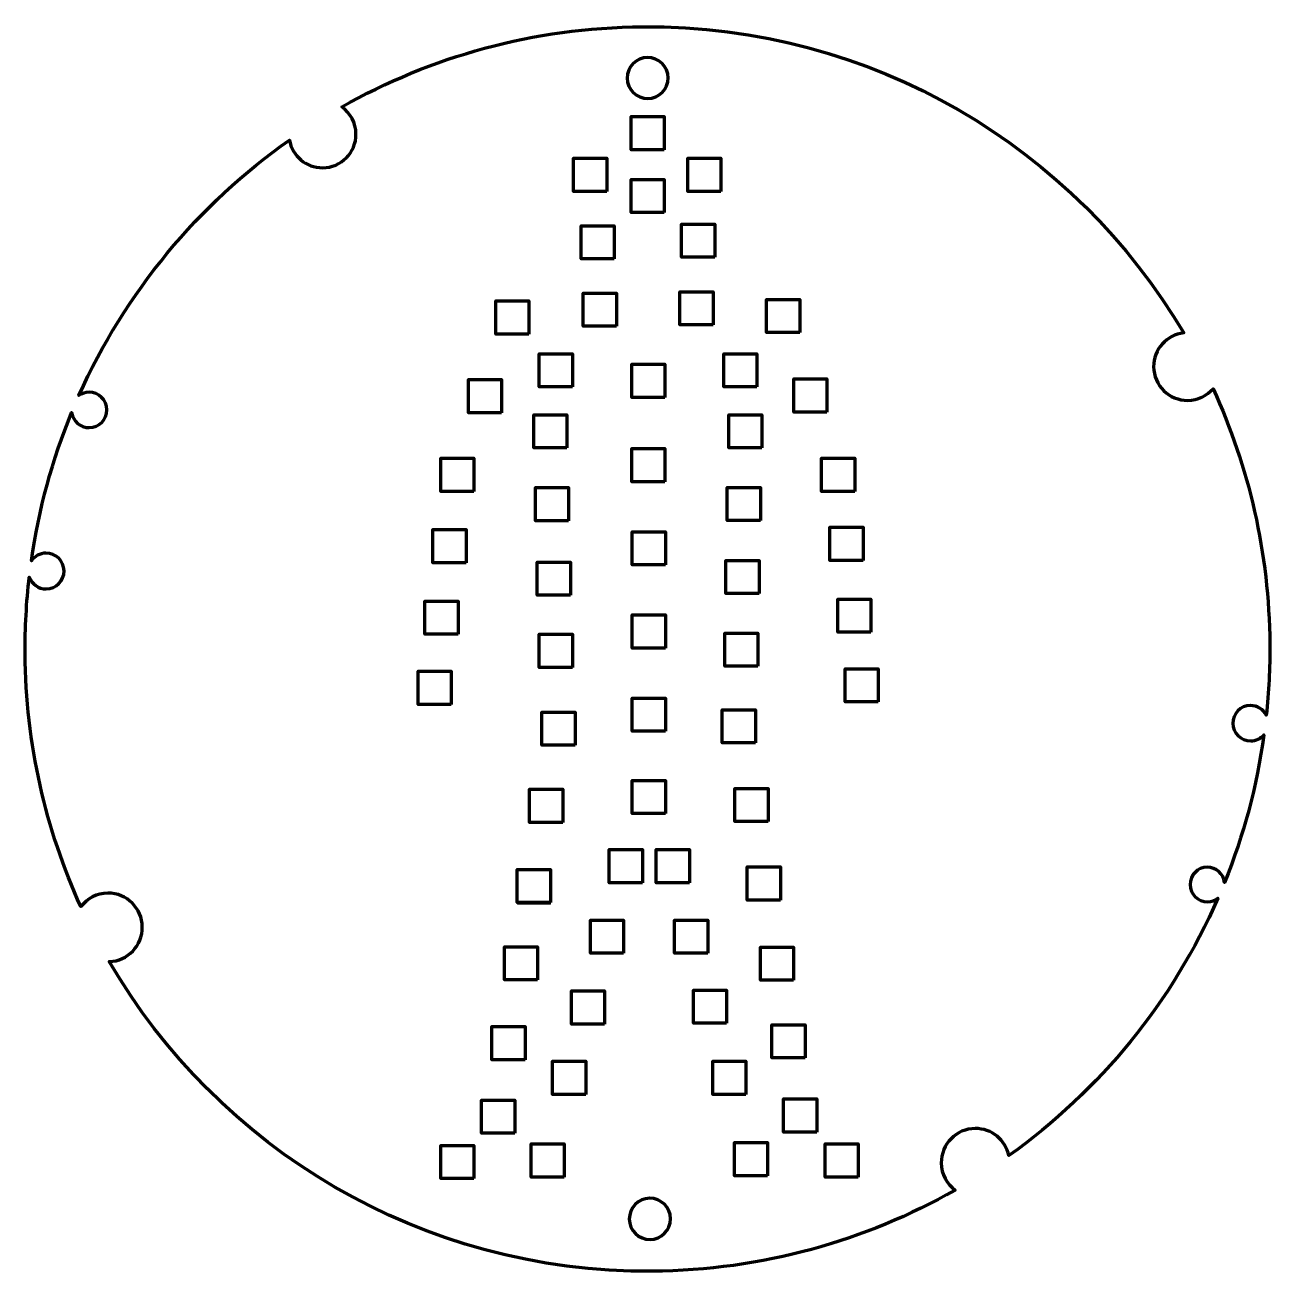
# Model space of a CAD drawing. Header units: millimetres. Extents: x 107 to 295, y 81 to 270.
import ezdxf

# ---------------------------------------------------------------- set-up
doc = ezdxf.new("R2010")
doc.units = ezdxf.units.MM
doc.header["$MEASUREMENT"] = 0
doc.layers.add('Lager 2', color=7, linetype='Continuous', lineweight=0)

msp = doc.modelspace()

# ---------------------------------------------------------------- linework, layer by layer
at = {"layer": 'Lager 2'}
for points in [[(203.45, 261.19)], [(203.78, 89.06)]]:
    msp.add_lwpolyline(points, dxfattribs=at)
at = {"layer": 'Lager 2', "color": 222, "lineweight": 100, "true_color": 0xbc0b80}
for points in [[(203.93, 250.73), (198.93, 250.73), (198.93, 255.73), (203.93, 255.73)], [(195.25, 244.45), (190.25, 244.45), (190.25, 249.45), (195.25, 249.45)], [(212.49, 244.45), (207.49, 244.45), (207.49, 249.45), (212.49, 249.45)], [(203.93, 241.24), (198.93, 241.24), (198.93, 246.24), (203.93, 246.24)], [(196.39, 234.27), (191.39, 234.27), (191.39, 239.27), (196.39, 239.27)], [(211.55, 234.52), (206.55, 234.52), (206.55, 239.52), (211.55, 239.52)], [(183.51, 222.92), (178.51, 222.92), (178.51, 227.92), (183.51, 227.92)], [(196.72, 224.1), (191.72, 224.1), (191.72, 229.1), (196.72, 229.1)], [(211.3, 224.31), (206.3, 224.31), (206.3, 229.31), (211.3, 229.31)], [(224.37, 223.14), (219.37, 223.14), (219.37, 228.14), (224.37, 228.14)], [(190.08, 214.95), (185.08, 214.95), (185.08, 219.95), (190.08, 219.95)], [(217.91, 214.95), (212.91, 214.95), (212.91, 219.95), (217.91, 219.95)], [(204.04, 213.37), (199.04, 213.37), (199.04, 218.37), (204.04, 218.37)], [(179.38, 211.05), (174.38, 211.05), (174.38, 216.05), (179.38, 216.05)], [(228.47, 211.16), (223.47, 211.16), (223.47, 216.16), (228.47, 216.16)], [(189.25, 205.74), (184.25, 205.74), (184.25, 210.74), (189.25, 210.74)], [(218.65, 205.74), (213.65, 205.74), (213.65, 210.74), (218.65, 210.74)], [(204.04, 200.63), (199.04, 200.63), (199.04, 205.63), (204.04, 205.63)], [(175.22, 199.18), (170.22, 199.18), (170.22, 204.18), (175.22, 204.18)], [(232.66, 199.18), (227.66, 199.18), (227.66, 204.18), (232.66, 204.18)], [(189.49, 194.75), (184.49, 194.75), (184.49, 199.75), (189.49, 199.75)], [(218.43, 194.77), (213.43, 194.77), (213.43, 199.77), (218.43, 199.77)], [(174.04, 188.41), (169.04, 188.41), (169.04, 193.41), (174.04, 193.41)], [(204.11, 188.08), (199.11, 188.08), (199.11, 193.08), (204.11, 193.08)], [(233.92, 188.78), (228.92, 188.78), (228.92, 193.78), (233.92, 193.78)], [(189.78, 183.51), (184.78, 183.51), (184.78, 188.51), (189.78, 188.51)], [(218.23, 183.78), (213.23, 183.78), (213.23, 188.78), (218.23, 188.78)], [(235.11, 177.93), (230.11, 177.93), (230.11, 182.93), (235.11, 182.93)], [(172.83, 177.63), (167.83, 177.63), (167.83, 182.63), (172.83, 182.63)], [(204.11, 175.54), (199.11, 175.54), (199.11, 180.54), (204.11, 180.54)], [(190.08, 172.63), (185.08, 172.63), (185.08, 177.63), (190.08, 177.63)], [(218.05, 172.79), (213.05, 172.79), (213.05, 177.79), (218.05, 177.79)], [(171.8, 167.04), (166.8, 167.04), (166.8, 172.04), (171.8, 172.04)], [(236.2, 167.42), (231.2, 167.42), (231.2, 172.42), (236.2, 172.42)], [(204.11, 162.99), (199.11, 162.99), (199.11, 167.99), (204.11, 167.99)], [(190.47, 160.89), (185.47, 160.89), (185.47, 165.89), (190.47, 165.89)], [(217.69, 161.22), (212.69, 161.22), (212.69, 166.22), (217.69, 166.22)], [(204.11, 150.56), (199.11, 150.56), (199.11, 155.56), (204.11, 155.56)], [(188.62, 149.24), (183.62, 149.24), (183.62, 154.24), (188.62, 154.24)], [(219.59, 149.38), (214.59, 149.38), (214.59, 154.38), (219.59, 154.38)], [(200.64, 140.14), (195.64, 140.14), (195.64, 145.14), (200.64, 145.14)], [(207.73, 140.14), (202.73, 140.14), (202.73, 145.14), (207.73, 145.14)], [(186.76, 137.14), (181.76, 137.14), (181.76, 142.14), (186.76, 142.14)], [(221.45, 137.53), (216.45, 137.53), (216.45, 142.53), (221.45, 142.53)], [(197.78, 129.49), (192.78, 129.49), (192.78, 134.49), (197.78, 134.49)], [(210.5, 129.49), (205.5, 129.49), (205.5, 134.49), (210.5, 134.49)], [(184.81, 125.48), (179.81, 125.48), (179.81, 130.48), (184.81, 130.48)], [(223.43, 125.42), (218.43, 125.42), (218.43, 130.42), (223.43, 130.42)], [(194.92, 118.82), (189.92, 118.82), (189.92, 123.82), (194.92, 123.82)], [(213.34, 118.93), (208.34, 118.93), (208.34, 123.93), (213.34, 123.93)], [(225.17, 113.71), (220.17, 113.71), (220.17, 118.71), (225.17, 118.71)], [(182.94, 113.44), (177.94, 113.44), (177.94, 118.44), (182.94, 118.44)], [(192.08, 108.21), (187.08, 108.21), (187.08, 113.21), (192.08, 113.21)], [(216.25, 108.21), (211.25, 108.21), (211.25, 113.21), (216.25, 113.21)], [(226.93, 102.52), (221.93, 102.52), (221.93, 107.52), (226.93, 107.52)], [(181.37, 102.33), (176.37, 102.33), (176.37, 107.33), (181.37, 107.33)], [(175.21, 95.51), (170.21, 95.51), (170.21, 100.51), (175.21, 100.51)], [(188.84, 95.72), (183.84, 95.72), (183.84, 100.72), (188.84, 100.72)], [(219.52, 95.92), (214.52, 95.92), (214.52, 100.92), (219.52, 100.92)], [(233.19, 95.72), (228.19, 95.72), (228.19, 100.72), (233.19, 100.72)]]:
    msp.add_lwpolyline(points, close=True, dxfattribs=at)
at = {"layer": 'Lager 2'}
msp.add_lwpolyline([(186.79, 136.92), (181.79, 136.92), (181.79, 141.92), (186.79, 141.92)], close=True, dxfattribs=at)
at = {"layer": 'Lager 2', "color": 222, "lineweight": 100, "true_color": 0xbc0b80}
for points, knots in [([(292.4, 161.53), (290.93, 161.52), (289.73, 162.71), (289.71, 164.18), (289.7, 165.65), (290.89, 166.86), (292.36, 166.87), (293.41, 166.88), (294.32, 166.28), (294.76, 165.41), (295.13, 168.93), (295.32, 172.5), (295.29, 176.13), (295.18, 189.89), (292.12, 202.93), (286.72, 214.66), (285.79, 213.6), (284.43, 212.92), (282.91, 212.91), (280.09, 212.89), (277.78, 215.15), (277.76, 217.98), (277.74, 220.62), (279.73, 222.8), (282.3, 223.09), (265.83, 250.96), (235.38, 269.56), (200.68, 269.29), (184.17, 269.16), (168.7, 264.78), (155.28, 257.2), (156.57, 256.29), (157.41, 254.8), (157.42, 253.11), (157.45, 250.32), (155.2, 248.03), (152.4, 248.01), (149.89, 247.99), (147.8, 249.8), (147.39, 252.2), (133.62, 242.49), (122.58, 229.19), (115.64, 213.66), (116.07, 213.95), (116.59, 214.13), (117.15, 214.14), (118.62, 214.15), (119.82, 212.96), (119.83, 211.49), (119.84, 210.02), (118.66, 208.82), (117.19, 208.8), (115.84, 208.79), (114.73, 209.78), (114.53, 211.07), (111.63, 204), (109.56, 196.5), (108.45, 188.69), (108.93, 189.4), (109.74, 189.86), (110.66, 189.87), (112.15, 189.88), (113.37, 188.68), (113.38, 187.19), (113.39, 185.7), (112.19, 184.48), (110.7, 184.47), (109.52, 184.46), (108.52, 185.2), (108.14, 186.25), (107.7, 182.46), (107.49, 178.6), (107.52, 174.68), (107.62, 161.07), (110.62, 148.16), (115.92, 136.53), (116.86, 137.75), (118.33, 138.55), (119.99, 138.57), (122.84, 138.59), (125.17, 136.29), (125.19, 133.44), (125.22, 130.63), (122.99, 128.34), (120.21, 128.24), (136.6, 100.08), (167.21, 81.25), (202.13, 81.52), (218.75, 81.65), (234.32, 86.09), (247.8, 93.77), (246.55, 94.7), (245.74, 96.18), (245.72, 97.86), (245.7, 100.7), (247.99, 103.03), (250.84, 103.05), (253.33, 103.07), (255.43, 101.31), (255.92, 98.96), (269.65, 108.77), (280.62, 122.18), (287.45, 137.8), (287.02, 137.47), (286.48, 137.26), (285.89, 137.26), (284.45, 137.25), (283.27, 138.41), (283.26, 139.85), (283.25, 141.29), (284.41, 142.47), (285.85, 142.48), (287.19, 142.49), (288.3, 141.49), (288.46, 140.19), (291.31, 147.24), (293.33, 154.7), (294.4, 162.46), (293.92, 161.9), (293.2, 161.54), (292.4, 161.53)], [0, 0, 0, 0, 1, 1, 1, 2, 2, 2, 3, 3, 3, 4, 4, 4, 5, 5, 5, 6, 6, 6, 7, 7, 7, 8, 8, 8, 9, 9, 9, 10, 10, 10, 11, 11, 11, 12, 12, 12, 13, 13, 13, 14, 14, 14, 15, 15, 15, 16, 16, 16, 17, 17, 17, 18, 18, 18, 19, 19, 19, 20, 20, 20, 21, 21, 21, 22, 22, 22, 23, 23, 23, 24, 24, 24, 25, 25, 25, 26, 26, 26, 27, 27, 27, 28, 28, 28, 29, 29, 29, 30, 30, 30, 31, 31, 31, 32, 32, 32, 33, 33, 33, 34, 34, 34, 35, 35, 35, 36, 36, 36, 37, 37, 37, 38, 38, 38, 39, 39, 39, 40, 40, 40, 40]), ([(201.45, 258.46), (199.75, 258.45), (198.35, 259.82), (198.34, 261.53), (198.33, 263.24), (199.7, 264.63), (201.41, 264.65), (203.11, 264.66), (204.51, 263.29), (204.52, 261.58), (204.53, 259.87), (203.16, 258.48), (201.45, 258.46)], [0, 0, 0, 0, 1, 1, 1, 2, 2, 2, 3, 3, 3, 4, 4, 4, 4]), ([(201.79, 86.31), (200.07, 86.3), (198.67, 87.68), (198.66, 89.4), (198.64, 91.11), (200.02, 92.51), (201.74, 92.53), (203.46, 92.54), (204.86, 91.16), (204.87, 89.44), (204.88, 87.73), (203.5, 86.33), (201.79, 86.31)], [0, 0, 0, 0, 1, 1, 1, 2, 2, 2, 3, 3, 3, 4, 4, 4, 4])]:
    msp.add_open_spline(points, degree=3, knots=knots, dxfattribs=at)

doc.saveas('drawing.dxf')
